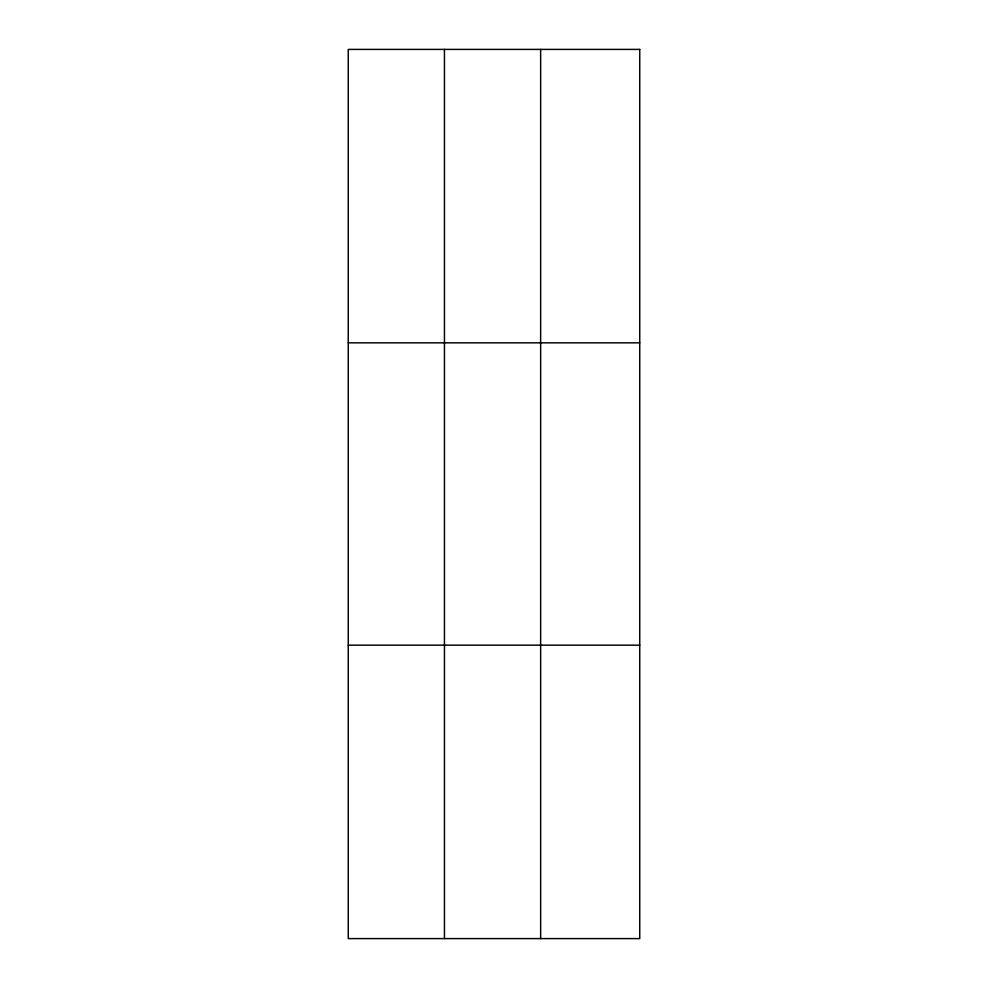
<?xml version="1.0" encoding="UTF-8"?>
<svg xmlns="http://www.w3.org/2000/svg" width="988" height="988" viewBox="0 0 988 988"><rect width="100%" height="100%" fill="white"/><g stroke="black" fill="none" stroke-linecap="round" stroke-linejoin="round"><path stroke-width="1.48" d="M444.452 49.4L444.452 938.6M540.634 49.4L540.634 938.6M348.258 342.836L639.742 342.836M348.258 645.164L639.742 645.164M639.742 49.4L639.742 938.6L348.258 938.6L348.258 49.4L639.742 49.4"/></g></svg>
